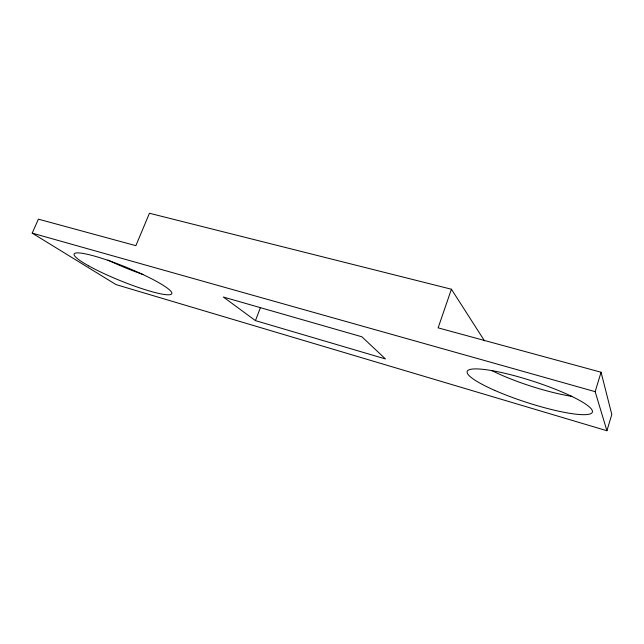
<?xml version="1.0" encoding="UTF-8"?>
<svg xmlns="http://www.w3.org/2000/svg" width="644" height="644" viewBox="0 0 644 644"><rect width="100%" height="100%" fill="white"/><g stroke="black" fill="none" stroke-linecap="round" stroke-linejoin="round"><path stroke-width="0.97" d="M606.922 430.739L611.8 414.486L601.077 372.24L438.121 327.852L451.412 289.228L149.44 213.261L135.876 245.678L38.39 219.161L32.2 233.136L116.009 284.592L606.922 430.739L595.153 391.657L601.077 372.24M255.435 320.623L223.339 297.021L361.904 336.796L385.45 358.941L255.435 320.623L260.498 307.486M32.2 233.136L595.153 391.657M451.412 289.228L484.505 340.837M143.306 274.561A52.558 8.098 22.3 0 1 107.902 260.023M571.88 396.374A65.559 12.188 17.8 0 1 491.911 370.614M88.671 265.859A52.719 7.334 22.1 0 0 170.274 294.622A52.719 7.334 22.1 0 0 109.746 260.981A52.719 7.334 22.1 0 0 88.671 265.859M494.721 390.377A65.801 11.053 18 0 0 592.287 412.329A65.801 11.053 18 0 0 502.32 372.715A65.801 11.053 18 0 0 494.721 390.377"/></g></svg>
